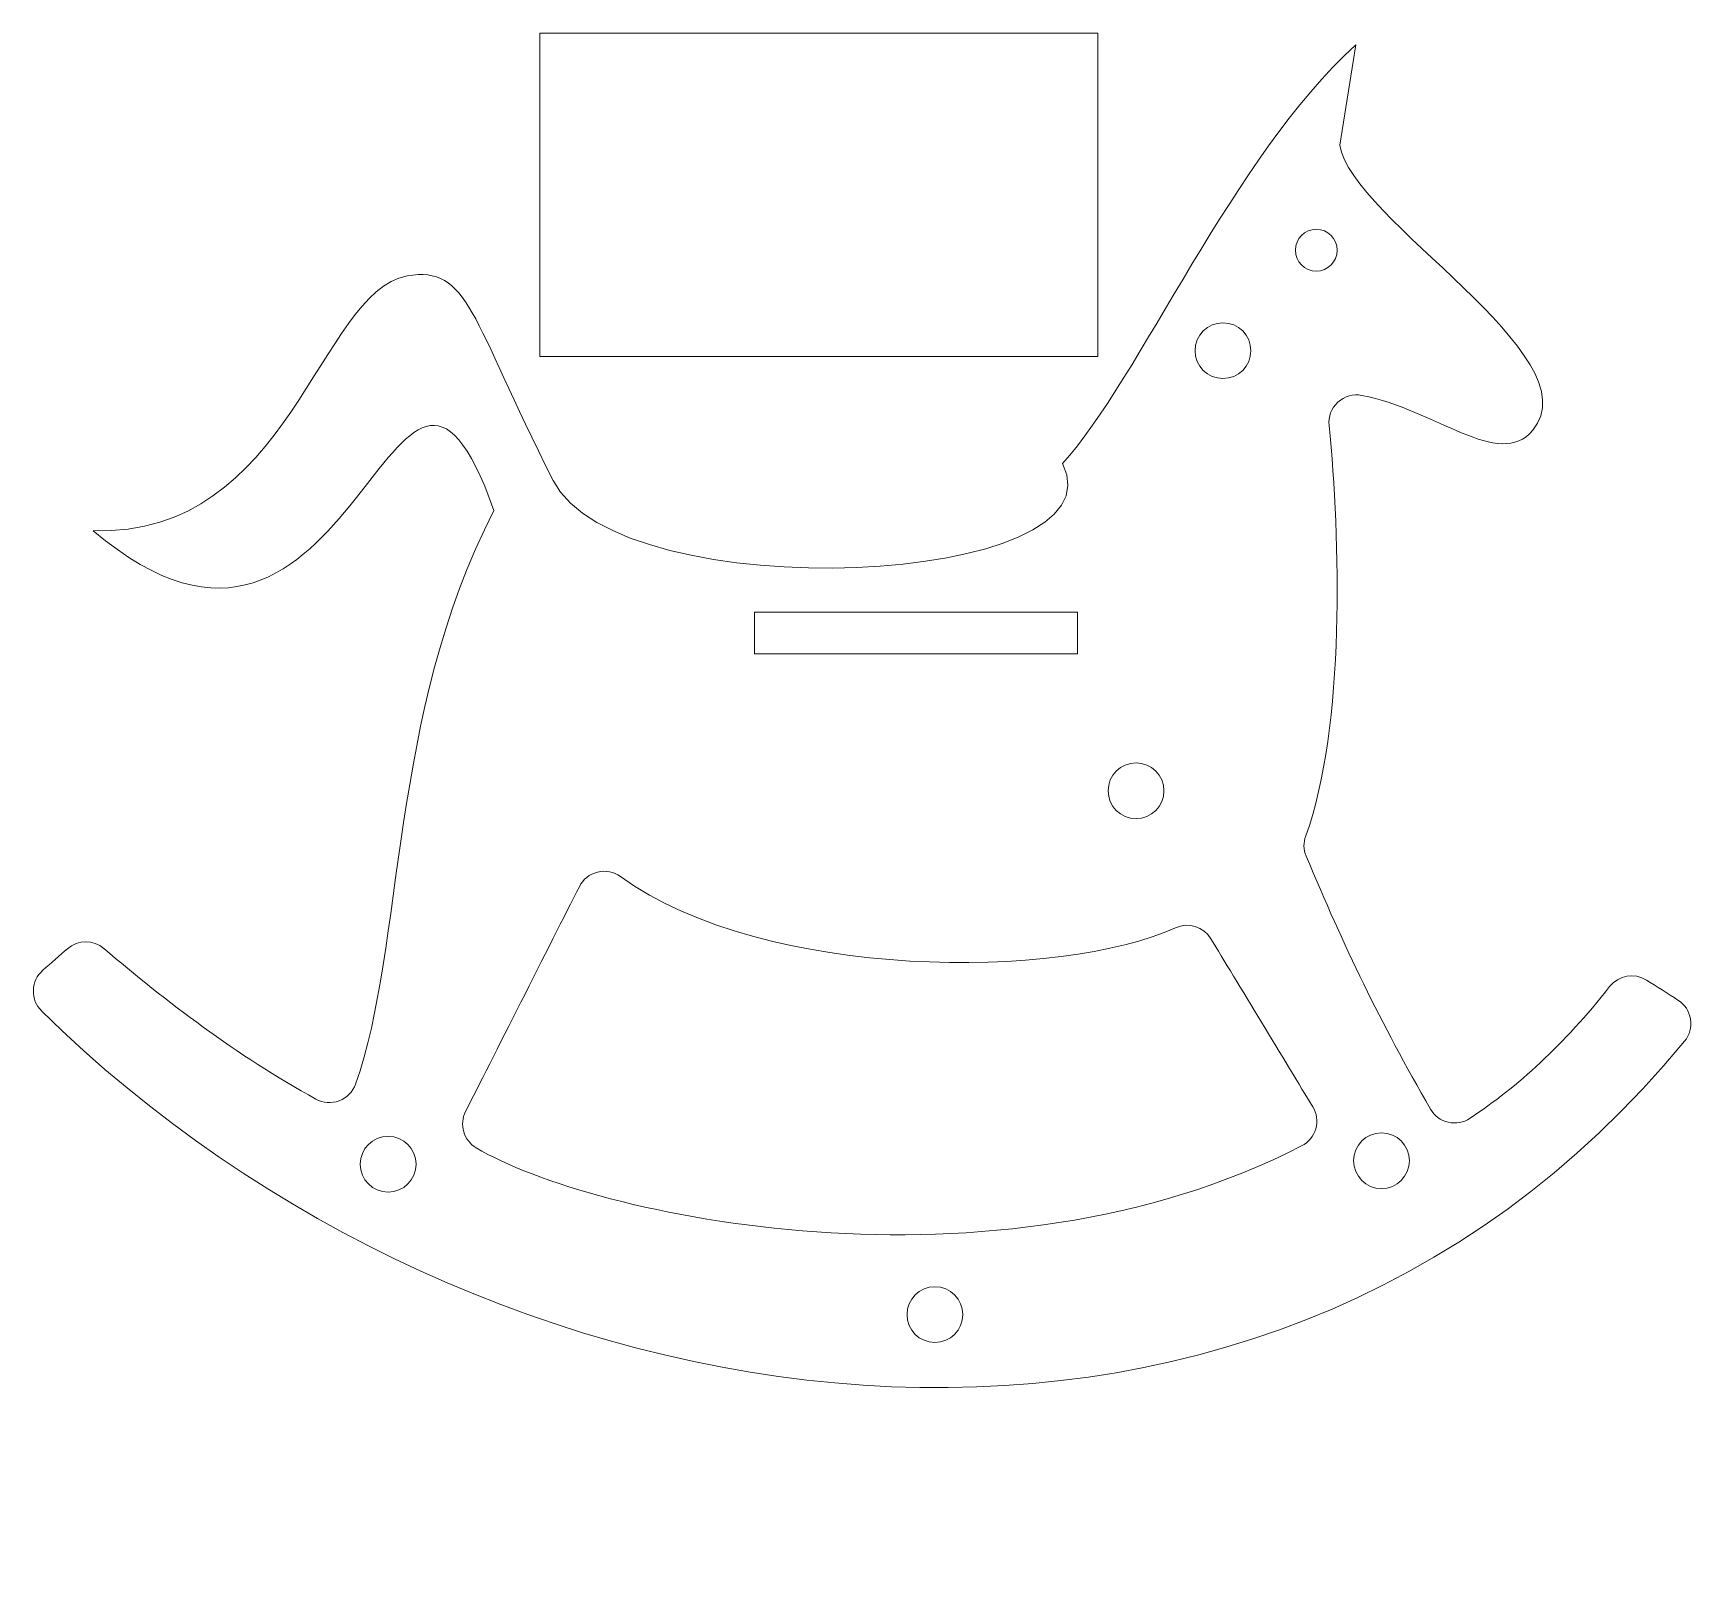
# Model space of a CAD drawing. Header units: millimetres. Extents: x -126 to -7, y -107 to 3.
import ezdxf

# ---------------------------------------------------------------- set-up
doc = ezdxf.new("R2010")
doc.units = ezdxf.units.MM
doc.header["$MEASUREMENT"] = 0
doc.layers.add('Ebene 1', color=7, linetype='Continuous')

msp = doc.modelspace()

# ---------------------------------------------------------------- linework, layer by layer
at = {"layer": 'Ebene 1', "color": 22, "lineweight": 5}
msp.add_lwpolyline([(-74.1728, -41.4392), (-50.9938, -41.4392), (-50.9938, -38.4392), (-74.1728, -38.4392), (-74.1728, -41.4392)], close=True, dxfattribs=at)
at = {"layer": 'Ebene 1', "color": 250, "lineweight": 5}
msp.add_open_spline([(-89.552, -20.0945), (-89.552, -20.0945), (-89.552, 3.0845), (-89.552, 3.0845), (-89.552, 3.0845), (-89.552, 3.0845), (-49.552, 3.0845), (-49.552, 3.0845), (-49.552, 3.0845), (-49.552, 3.0845), (-49.552, -20.0945), (-49.552, -20.0945), (-49.552, -20.0945), (-49.552, -20.0945), (-89.552, -20.0945), (-89.552, -20.0945)], degree=3, knots=[0, 0, 0, 0, 0.25, 0.25, 0.25, 0.25, 0.5, 0.5, 0.5, 0.5, 0.75, 0.75, 0.75, 0.75, 1, 1, 1, 1], dxfattribs=at)
at = {"layer": 'Ebene 1', "lineweight": 5}
for points, knots in [([(-31.05, 2.2564), (-31.05, 2.2564), (-32.1916, -4.9439), (-32.1916, -4.9439), (-32.1916, -4.9439), (-31.4267, -10.2509), (-13.9176, -20.0892), (-18.3591, -25.3964), (-18.3591, -25.3964), (-20.7747, -28.2779), (-25.33, -23.888), (-30.6019, -22.8954), (-30.6019, -22.8954), (-31.2422, -22.7748), (-31.8452, -22.9473), (-32.325, -23.3881), (-32.325, -23.3881), (-32.805, -23.829), (-33.0276, -24.4153), (-32.9616, -25.0636), (-32.9616, -25.0636), (-32.1534, -32.985), (-31.786, -46.7051), (-34.6346, -54.4758), (-34.6346, -54.4758), (-34.8151, -54.9682), (-34.8044, -55.4527), (-34.6018, -55.9365), (-34.6018, -55.9365), (-31.8825, -62.4299), (-29.2938, -67.8563), (-25.6907, -74.0751), (-25.6907, -74.0751), (-25.4037, -74.5706), (-24.9722, -74.8902), (-24.4146, -75.0203), (-24.4146, -75.0203), (-23.8569, -75.1504), (-23.3286, -75.0548), (-22.8519, -74.7375), (-22.8519, -74.7375), (-19.427, -72.4579), (-16.1317, -69.484), (-12.8403, -65.2874), (-12.8403, -65.2874), (-12.204, -64.4762), (-11.0677, -64.2804), (-10.1967, -64.8319), (-10.1967, -64.8319), (-9.5016, -65.272), (-8.6756, -65.7951), (-7.9454, -66.2574), (-7.9454, -66.2574), (-7.4435, -66.5753), (-7.1348, -67.0437), (-7.0407, -67.6304), (-7.0407, -67.6304), (-6.9466, -68.2168), (-7.0927, -68.7584), (-7.4697, -69.2173), (-7.4697, -69.2173), (-38.6061, -107.1214), (-94.1106, -97.7959), (-125.2847, -67.0513), (-125.2847, -67.0513), (-125.6946, -66.647), (-125.8959, -66.1453), (-125.8794, -65.5697), (-125.8794, -65.5697), (-125.8628, -64.9941), (-125.633, -64.5049), (-125.2004, -64.1248), (-125.2004, -64.1248), (-124.6267, -63.6207), (-123.9865, -63.0582), (-123.4401, -62.578), (-123.4401, -62.578), (-122.6884, -61.9175), (-121.5837, -61.9093), (-120.8223, -62.5586), (-120.8223, -62.5586), (-116.3836, -66.3437), (-111.3222, -70.216), (-105.6266, -73.3591), (-105.6266, -73.3591), (-105.0947, -73.6526), (-104.5201, -73.6936), (-103.9519, -73.4784), (-103.9519, -73.4784), (-103.3839, -73.2633), (-102.9804, -72.852), (-102.7764, -72.2799), (-102.7764, -72.2799), (-99.2314, -62.338), (-100.4357, -45.8917), (-92.8548, -31.1383), (-92.8548, -31.1383), (-100.0482, -10.9649), (-102.637, -48.7043), (-121.5868, -32.597), (-121.5868, -32.597), (-107.4568, -33.0622), (-105.4386, -15.5272), (-99.0829, -14.3168), (-99.0829, -14.3168), (-94.6118, -13.6025), (-94.5887, -17.203), (-88.6065, -28.9964), (-88.6065, -28.9964), (-83.8269, -38.3692), (-47.5456, -36.6623), (-52.0785, -27.7862), (-52.0785, -27.7862), (-46.4554, -21.5481), (-39.9491, -5.906), (-31.05, 2.2564)], [0, 0, 0, 0, 0.03448276, 0.03448276, 0.03448276, 0.03448276, 0.06896552, 0.06896552, 0.06896552, 0.06896552, 0.10344828, 0.10344828, 0.10344828, 0.10344828, 0.13793103, 0.13793103, 0.13793103, 0.13793103, 0.17241379, 0.17241379, 0.17241379, 0.17241379, 0.20689655, 0.20689655, 0.20689655, 0.20689655, 0.24137931, 0.24137931, 0.24137931, 0.24137931, 0.27586207, 0.27586207, 0.27586207, 0.27586207, 0.31034483, 0.31034483, 0.31034483, 0.31034483, 0.34482759, 0.34482759, 0.34482759, 0.34482759, 0.37931034, 0.37931034, 0.37931034, 0.37931034, 0.4137931, 0.4137931, 0.4137931, 0.4137931, 0.44827586, 0.44827586, 0.44827586, 0.44827586, 0.48275862, 0.48275862, 0.48275862, 0.48275862, 0.51724138, 0.51724138, 0.51724138, 0.51724138, 0.55172414, 0.55172414, 0.55172414, 0.55172414, 0.5862069, 0.5862069, 0.5862069, 0.5862069, 0.62068966, 0.62068966, 0.62068966, 0.62068966, 0.65517241, 0.65517241, 0.65517241, 0.65517241, 0.68965517, 0.68965517, 0.68965517, 0.68965517, 0.72413793, 0.72413793, 0.72413793, 0.72413793, 0.75862069, 0.75862069, 0.75862069, 0.75862069, 0.79310345, 0.79310345, 0.79310345, 0.79310345, 0.82758621, 0.82758621, 0.82758621, 0.82758621, 0.86206897, 0.86206897, 0.86206897, 0.86206897, 0.89655172, 0.89655172, 0.89655172, 0.89655172, 0.93103448, 0.93103448, 0.93103448, 0.93103448, 0.96551724, 0.96551724, 0.96551724, 0.96551724, 1, 1, 1, 1]), ([(-43.9791, -61.0759), (-52.161, -64.8171), (-73.3402, -64.9199), (-83.7732, -57.4071), (-83.7732, -57.4071), (-84.2644, -57.0534), (-84.8273, -56.9435), (-85.4154, -57.0868), (-85.4154, -57.0868), (-86.0035, -57.2302), (-86.4528, -57.5866), (-86.7262, -58.1266), (-86.7262, -58.1266), (-88.7875, -62.1991), (-93.1203, -70.7599), (-94.8824, -74.2416), (-94.8824, -74.2416), (-95.3583, -75.1824), (-95.0253, -76.3261), (-94.1187, -76.8643), (-94.1187, -76.8643), (-85.8514, -81.7679), (-57.0118, -88.07), (-34.9309, -76.7225), (-34.9309, -76.7225), (-34.4193, -76.4596), (-34.0777, -76.0411), (-33.9211, -75.4877), (-33.9211, -75.4877), (-33.7643, -74.9339), (-33.8367, -74.3986), (-34.1349, -73.9064), (-34.1349, -73.9064), (-35.9729, -70.8739), (-39.6654, -64.7815), (-41.4377, -61.8576), (-41.4377, -61.8576), (-41.9665, -60.9854), (-43.0514, -60.652), (-43.9791, -61.0759)], [0, 0, 0, 0, 0.1, 0.1, 0.1, 0.1, 0.2, 0.2, 0.2, 0.2, 0.3, 0.3, 0.3, 0.3, 0.4, 0.4, 0.4, 0.4, 0.5, 0.5, 0.5, 0.5, 0.6, 0.6, 0.6, 0.6, 0.7, 0.7, 0.7, 0.7, 0.8, 0.8, 0.8, 0.8, 0.9, 0.9, 0.9, 0.9, 1, 1, 1, 1])]:
    msp.add_open_spline(points, degree=3, knots=knots, dxfattribs=at)
at = {"layer": 'Ebene 1', "color": 22, "lineweight": 5}
for points in [[(-35.377, -12.4809), (-35.377, -11.6523), (-34.7053, -10.981), (-33.8769, -10.981), (-33.8769, -10.981), (-33.0486, -10.981), (-32.377, -11.6523), (-32.377, -12.481), (-32.377, -12.481), (-32.377, -13.3093), (-33.0486, -13.981), (-33.8769, -13.981), (-33.8769, -13.981), (-34.7053, -13.981), (-35.377, -13.3093), (-35.377, -12.4809)], [(-42.5693, -19.6861), (-42.5693, -18.5818), (-41.6737, -17.6864), (-40.5693, -17.6864), (-40.5693, -17.6864), (-39.4645, -17.6862), (-38.5693, -18.5818), (-38.5693, -19.6861), (-38.5693, -19.6861), (-38.5693, -20.7908), (-39.4645, -21.6864), (-40.5693, -21.6864), (-40.5693, -21.6864), (-41.6734, -21.6864), (-42.5693, -20.7908), (-42.5693, -19.6861)], [(-48.8063, -51.2491), (-48.8063, -50.1448), (-47.9107, -49.2494), (-46.8063, -49.2494), (-46.8063, -49.2494), (-45.7015, -49.2492), (-44.8063, -50.1448), (-44.8063, -51.2491), (-44.8063, -51.2491), (-44.8063, -52.3538), (-45.7015, -53.2494), (-46.8063, -53.2494), (-46.8063, -53.2494), (-47.9104, -53.2494), (-48.8063, -52.3538), (-48.8063, -51.2491)], [(-102.4416, -78.035), (-102.4416, -76.93), (-101.5465, -76.0348), (-100.4418, -76.0348), (-100.4418, -76.0348), (-99.3371, -76.0348), (-98.4416, -76.93), (-98.4416, -78.035), (-98.4416, -78.035), (-98.4416, -79.1396), (-99.3371, -80.0348), (-100.4418, -80.0348), (-100.4418, -80.0348), (-101.5465, -80.0348), (-102.4416, -79.1396), (-102.4416, -78.035)], [(-31.2005, -77.7801), (-31.2005, -76.6753), (-30.3049, -75.7803), (-29.2003, -75.7803), (-29.2003, -75.7803), (-28.0959, -75.7803), (-27.2005, -76.6753), (-27.2005, -77.7803), (-27.2005, -77.7803), (-27.2005, -78.8847), (-28.0959, -79.7803), (-29.2003, -79.7803), (-29.2003, -79.7803), (-30.3049, -79.7803), (-31.2005, -78.8847), (-31.2005, -77.7801)], [(-63.2273, -88.8182), (-63.2273, -87.7138), (-62.3318, -86.8185), (-61.2277, -86.8185), (-61.2277, -86.8185), (-60.1225, -86.8182), (-59.2273, -87.7138), (-59.2273, -88.8182), (-59.2273, -88.8182), (-59.2273, -89.9228), (-60.1225, -90.8185), (-61.2277, -90.8185), (-61.2277, -90.8185), (-62.3318, -90.8185), (-63.2273, -89.9228), (-63.2273, -88.8182)]]:
    msp.add_open_spline(points, degree=3, knots=[0, 0, 0, 0, 0.25, 0.25, 0.25, 0.25, 0.5, 0.5, 0.5, 0.5, 0.75, 0.75, 0.75, 0.75, 1, 1, 1, 1], dxfattribs=at)

doc.saveas('drawing.dxf')
